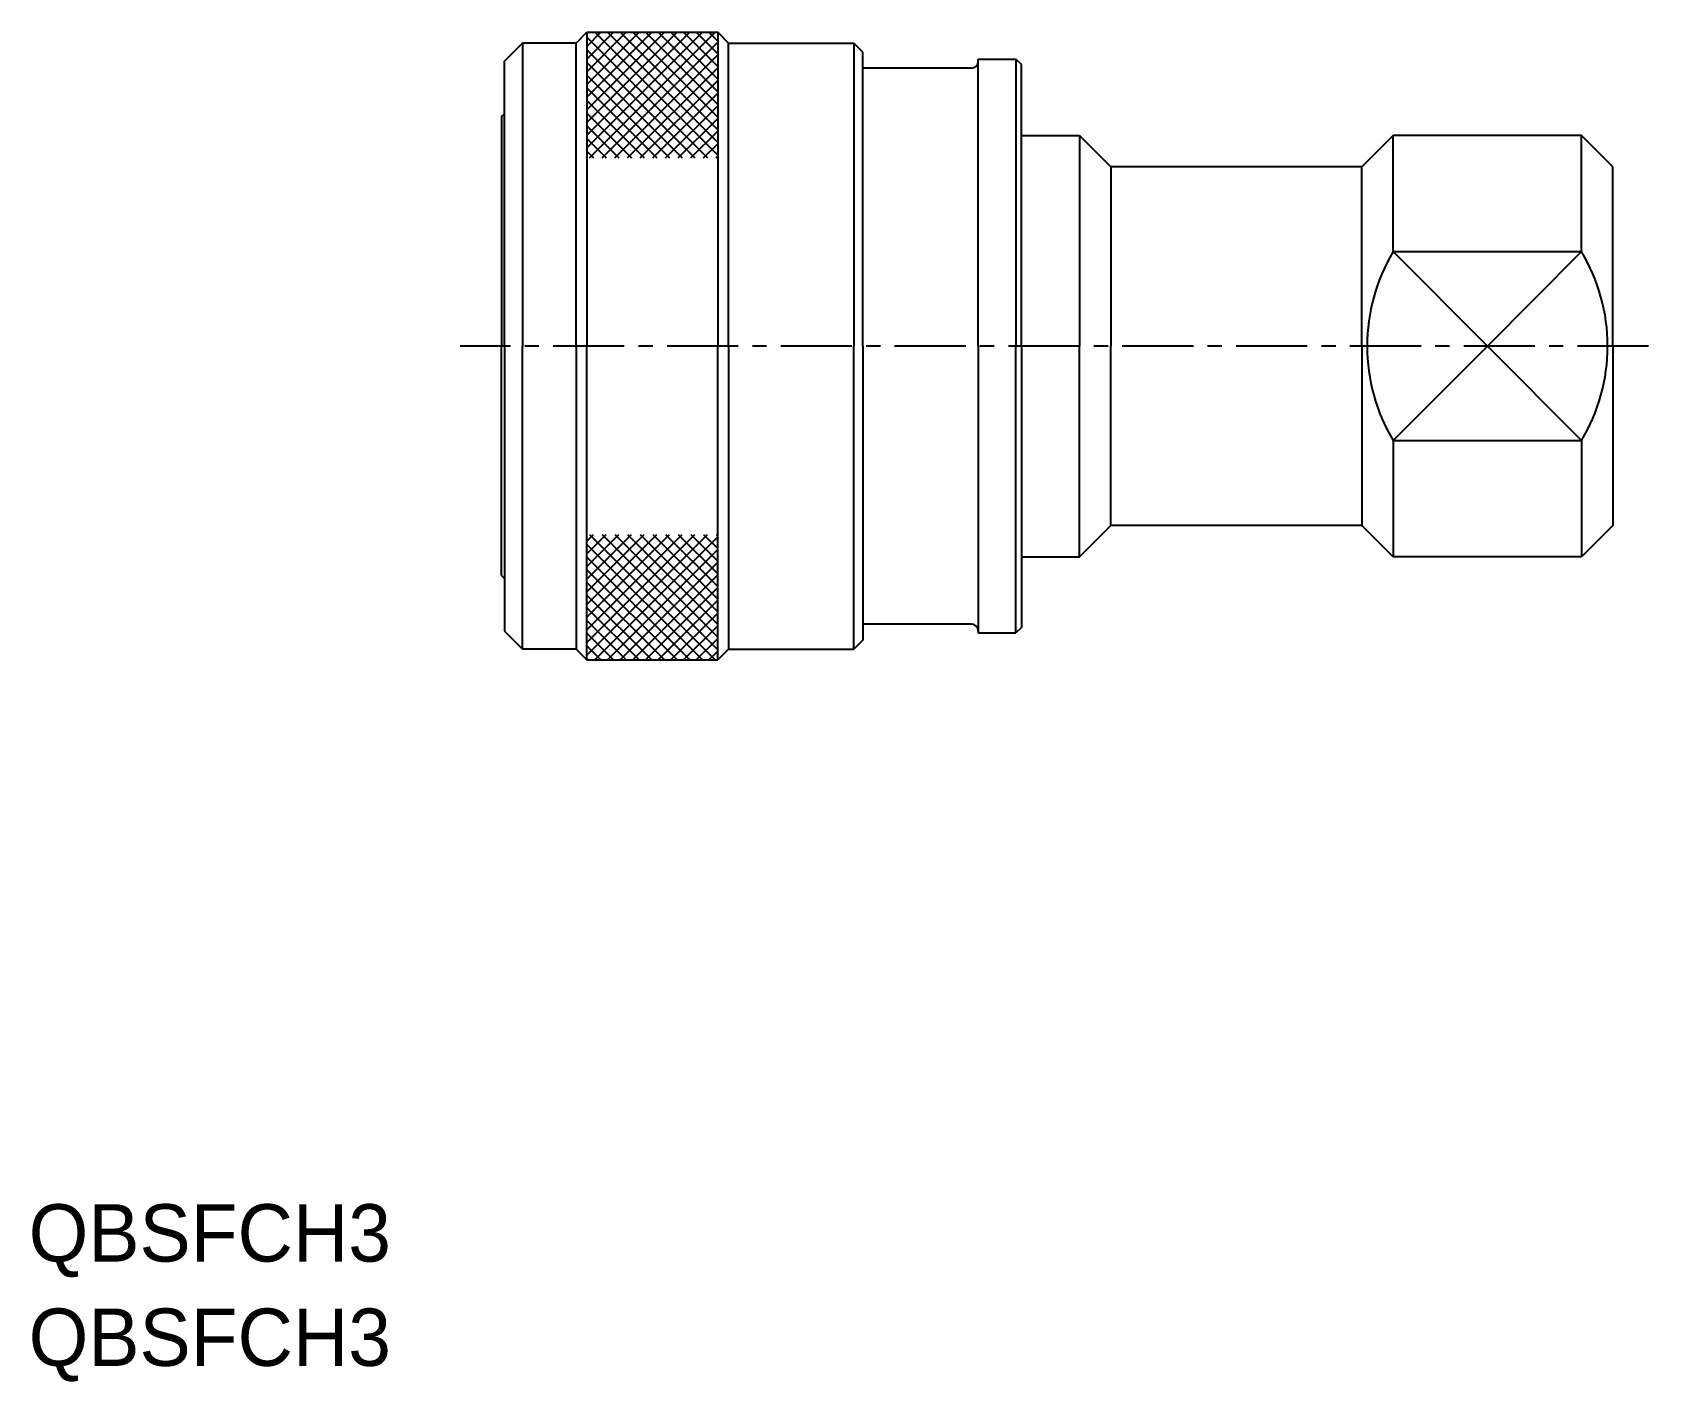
# Model space of a CAD drawing. Extents: x -102.8 to -12.6, y -55.2 to 20.1.
import ezdxf

# ---------------------------------------------------------------- set-up
doc = ezdxf.new("R2010")
doc.units = 0
doc.header["$LTSCALE"] = 0.125
doc.linetypes.add('CENTER', pattern=[50.8, 31.75, -6.35, 6.35, -6.35])
doc.layers.get('0').update_dxf_attribs({"linetype": 'CONTINUOUS'})
doc.layers.add('CENTER', color=1, linetype='CENTER')

msp = doc.modelspace()

# ---------------------------------------------------------------- linework, layer by layer
at = {"color": 7, "linetype": 'CONTINUOUS'}
for p, q in [((-72.467, 19.494), (-71.867, 20.094)), ((-71.867, 20.094), (-64.567, 20.094)), ((-71.867, 20.094), (-71.867, 2.594)), ((-63.967, 19.494), (-64.567, 20.094)), ((-64.567, 20.094), (-64.567, 2.594)), ((-76.467, 18.494), (-75.467, 19.494)), ((-72.467, 19.494), (-75.467, 19.494)), ((-75.467, 19.494), (-75.467, 2.594)), ((-72.467, 2.594), (-72.467, 19.494)), ((-63.967, 19.494), (-56.967, 19.494)), ((-63.967, 2.594), (-63.967, 19.494)), ((-56.467, 18.994), (-56.967, 19.494)), ((-56.967, 19.494), (-56.967, 2.594)), ((-56.467, 2.594), (-56.467, 18.994)), ((-76.467, 2.594), (-76.467, 18.494)), ((-50.428, 18.094), (-56.467, 18.094)), ((-50.028, 18.594), (-47.928, 18.594)), ((-50.028, 2.594), (-50.028, 18.594)), ((-47.628, 18.294), (-47.928, 18.594)), ((-47.928, 18.594), (-47.928, 2.594)), ((-47.628, 2.594), (-47.628, 18.294)), ((-76.628, 15.394), (-76.467, 15.554)), ((-76.628, 15.394), (-76.628, 2.594)), ((-47.628, 14.344), (-44.378, 14.344)), ((-44.378, 14.344), (-42.628, 12.594)), ((-44.378, 14.344), (-44.378, 2.594)), ((-26.878, 14.344), (-28.628, 12.594)), ((-16.378, 14.344), (-26.878, 14.344)), ((-26.878, 7.868), (-26.878, 14.344)), ((-16.378, 7.868), (-16.378, 14.344)), ((-14.628, 12.594), (-16.378, 14.344)), ((-28.628, 12.594), (-42.628, 12.594)), ((-42.628, 12.594), (-42.628, 2.594)), ((-28.628, 2.594), (-28.628, 12.594)), ((-14.628, 2.594), (-14.628, 12.594)), ((-26.878, 7.868), (-16.378, 7.868)), ((-76.628, -10.206), (-76.628, 2.594)), ((-76.467, 2.594), (-76.467, -13.306)), ((-75.467, -14.306), (-75.467, 2.594)), ((-72.467, 2.594), (-72.467, -14.306)), ((-71.867, -14.906), (-71.867, 2.594)), ((-64.567, -14.906), (-64.567, 2.594)), ((-63.967, 2.594), (-63.967, -14.306)), ((-56.967, -14.306), (-56.967, 2.594)), ((-56.467, 2.594), (-56.467, -13.806)), ((-50.028, 2.594), (-50.028, -13.406)), ((-47.928, -13.406), (-47.928, 2.594)), ((-47.628, 2.594), (-47.628, -13.106)), ((-44.378, -9.156), (-44.378, 2.594)), ((-42.628, -7.406), (-42.628, 2.594)), ((-28.628, 2.594), (-28.628, -7.406)), ((-14.628, 2.594), (-14.628, -7.406)), ((-26.878, -2.68), (-26.878, -9.156)), ((-26.878, -2.68), (-16.378, -2.68)), ((-16.378, -2.68), (-16.378, -9.156)), ((-44.378, -9.156), (-42.628, -7.406)), ((-28.628, -7.406), (-42.628, -7.406)), ((-26.878, -9.156), (-28.628, -7.406)), ((-14.628, -7.406), (-16.378, -9.156)), ((-47.628, -9.156), (-44.378, -9.156)), ((-16.378, -9.156), (-26.878, -9.156)), ((-76.628, -10.206), (-76.467, -10.367)), ((-76.467, -13.306), (-75.467, -14.306)), ((-50.428, -12.906), (-56.467, -12.906)), ((-50.028, -13.406), (-47.928, -13.406)), ((-47.628, -13.106), (-47.928, -13.406)), ((-72.467, -14.306), (-75.467, -14.306)), ((-72.467, -14.306), (-71.867, -14.906)), ((-63.967, -14.306), (-64.567, -14.906)), ((-63.967, -14.306), (-56.967, -14.306)), ((-56.467, -13.806), (-56.967, -14.306)), ((-71.867, -14.906), (-64.567, -14.906))]:
    msp.add_line(p, q, dxfattribs=at)
at = {"color": 3, "linetype": 'CONTINUOUS'}
for p, q in [((-71.867, 13.651), (-65.424, 20.094)), ((-71.867, 14.358), (-66.131, 20.094)), ((-71.867, 15.065), (-66.838, 20.094)), ((-71.867, 15.772), (-67.545, 20.094)), ((-71.867, 16.479), (-68.252, 20.094)), ((-71.867, 17.186), (-68.959, 20.094)), ((-71.867, 17.894), (-69.667, 20.094)), ((-71.867, 18.601), (-70.374, 20.094)), ((-71.867, 19.308), (-71.081, 20.094)), ((-71.867, 20.015), (-71.788, 20.094)), ((-71.717, 13.094), (-64.717, 20.094)), ((-71.424, 20.094), (-64.567, 13.237)), ((-70.717, 20.094), (-64.567, 13.944)), ((-70.01, 20.094), (-64.567, 14.651)), ((-69.303, 20.094), (-64.567, 15.358)), ((-68.596, 20.094), (-64.567, 16.065)), ((-67.888, 20.094), (-64.567, 16.772)), ((-67.181, 20.094), (-64.567, 17.479)), ((-66.474, 20.094), (-64.567, 18.186)), ((-65.767, 20.094), (-64.567, 18.894)), ((-65.06, 20.094), (-64.567, 19.601)), ((-71.867, 19.83), (-65.131, 13.094)), ((-71.867, 19.122), (-65.838, 13.094)), ((-71.01, 13.094), (-64.567, 19.537)), ((-71.867, 18.415), (-66.545, 13.094)), ((-70.303, 13.094), (-64.567, 18.83)), ((-69.596, 13.094), (-64.567, 18.122)), ((-71.867, 17.708), (-67.252, 13.094)), ((-68.888, 13.094), (-64.567, 17.415)), ((-71.867, 17.001), (-67.959, 13.094)), ((-71.867, 16.294), (-68.667, 13.094)), ((-68.181, 13.094), (-64.567, 16.708)), ((-71.867, 15.587), (-69.374, 13.094)), ((-67.474, 13.094), (-64.567, 16.001)), ((-71.867, 14.88), (-70.081, 13.094)), ((-66.767, 13.094), (-64.567, 15.294)), ((-66.06, 13.094), (-64.567, 14.587)), ((-71.867, 14.173), (-70.788, 13.094)), ((-65.353, 13.094), (-64.567, 13.88)), ((-71.867, 13.466), (-71.495, 13.094)), ((-64.646, 13.094), (-64.567, 13.173)), ((-21.628, 2.594), (-26.878, 7.868)), ((-21.628, 2.594), (-16.378, 7.868)), ((-21.628, 2.594), (-26.878, -2.68)), ((-21.628, 2.594), (-16.378, -2.68)), ((-71.867, -14.642), (-65.131, -7.906)), ((-71.867, -13.935), (-65.838, -7.906)), ((-71.867, -13.228), (-66.545, -7.906)), ((-71.867, -12.521), (-67.252, -7.906)), ((-71.867, -11.814), (-67.959, -7.906)), ((-71.867, -11.106), (-68.667, -7.906)), ((-71.867, -10.399), (-69.374, -7.906)), ((-71.867, -9.692), (-70.081, -7.906)), ((-71.867, -8.985), (-70.788, -7.906)), ((-71.867, -8.278), (-71.495, -7.906)), ((-71.717, -7.906), (-64.717, -14.906)), ((-71.424, -14.906), (-64.567, -8.049)), ((-71.01, -7.906), (-64.567, -14.349)), ((-70.303, -7.906), (-64.567, -13.642)), ((-69.596, -7.906), (-64.567, -12.935)), ((-68.888, -7.906), (-64.567, -12.228)), ((-68.181, -7.906), (-64.567, -11.521)), ((-67.474, -7.906), (-64.567, -10.814)), ((-66.767, -7.906), (-64.567, -10.106)), ((-66.06, -7.906), (-64.567, -9.399)), ((-65.353, -7.906), (-64.567, -8.692)), ((-64.646, -7.906), (-64.567, -7.985)), ((-71.867, -8.463), (-65.424, -14.906)), ((-70.717, -14.906), (-64.567, -8.756)), ((-71.867, -9.17), (-66.131, -14.906)), ((-71.867, -9.878), (-66.838, -14.906)), ((-70.01, -14.906), (-64.567, -9.463)), ((-71.867, -10.585), (-67.545, -14.906)), ((-69.303, -14.906), (-64.567, -10.17)), ((-71.867, -11.292), (-68.252, -14.906)), ((-68.596, -14.906), (-64.567, -10.878)), ((-67.888, -14.906), (-64.567, -11.585)), ((-71.867, -11.999), (-68.959, -14.906)), ((-67.181, -14.906), (-64.567, -12.292)), ((-71.867, -12.706), (-69.667, -14.906)), ((-71.867, -13.413), (-70.374, -14.906)), ((-66.474, -14.906), (-64.567, -12.999)), ((-71.867, -14.12), (-71.081, -14.906)), ((-65.767, -14.906), (-64.567, -13.706)), ((-65.06, -14.906), (-64.567, -14.413)), ((-71.867, -14.827), (-71.788, -14.906))]:
    msp.add_line(p, q, dxfattribs=at)
at = {"color": 7, "linetype": 'CONTINUOUS'}
for centre, radius, start, end in [((-50.428, 18.494), 0.4, 270, 0), ((-18.092, 2.594), 10.247, 149.02456, 180), ((-25.163, 2.594), 10.247, 0, 30.97544), ((-18.092, 2.594), 10.247, 180, 210.97544), ((-25.163, 2.594), 10.247, 329.02456, 0), ((-50.428, -13.306), 0.4, 0, 90)]:
    msp.add_arc(centre, radius, start, end, dxfattribs=at)
at = {"layer": 'CENTER', "color": 1, "linetype": 'CENTER'}
msp.add_line((-12.628, 2.594), (-78.944, 2.594), dxfattribs=at)

# ---------------------------------------------------------------- texts
at = {"color": 7, "linetype": 'CONTINUOUS'}
for p in [(-103.009, -48.465), (-103.009, -54.284)]:
    msp.add_text('QBSFCH3', height=3.2, dxfattribs=at).set_placement(p)

doc.saveas('drawing.dxf')
